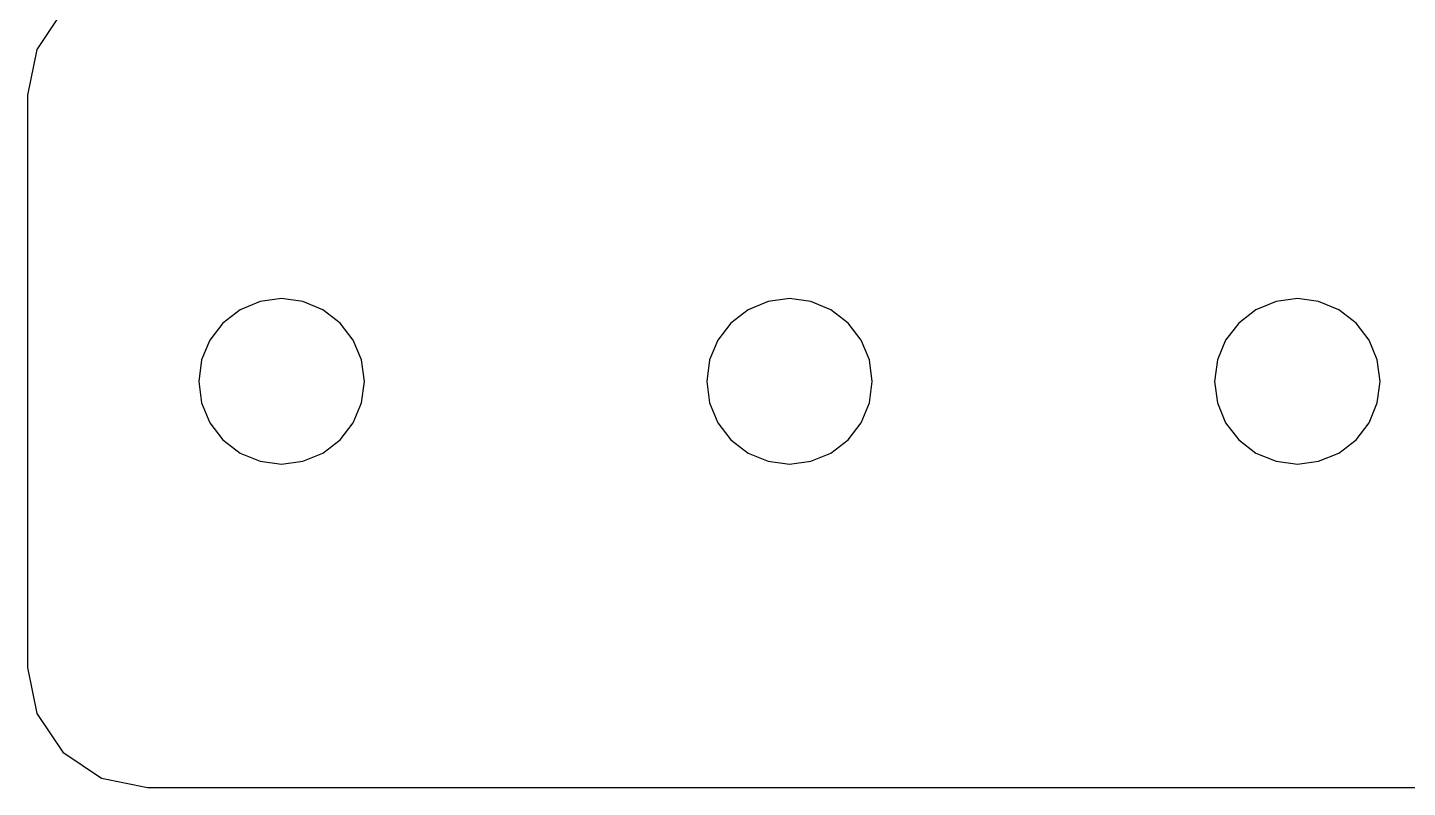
# Model space of a CAD drawing. Extents: x -257 to 298, y -311 to 343.
# Drawn here: x -115.15 to -78.34, y 13.85 to 34.13 of the extents above; entities that cross this region are included whole.
import ezdxf

# ---------------------------------------------------------------- set-up
doc = ezdxf.new("R2010")
doc.units = 0

msp = doc.modelspace()

# ---------------------------------------------------------------- linework, layer by layer
at = {"layer": 'Layer 1'}
for p, q in [((-114.209742, 34.589342), (-114.903415, 33.551187)), ((-114.209742, 34.589342), (-114.903415, 33.551187)), ((-114.209742, 34.589342), (-114.903415, 33.551187)), ((-114.209742, 34.589342), (-114.903415, 33.551187)), ((-114.209742, 34.589342), (-114.903415, 33.551187)), ((-114.209742, 34.589342), (-114.903415, 33.551187)), ((-114.209742, 34.589342), (-114.903415, 33.551187)), ((-114.903415, 33.551187), (-115.147, 32.3266)), ((-114.903415, 33.551187), (-115.147, 32.3266)), ((-114.903415, 33.551187), (-115.147, 32.3266)), ((-114.903415, 33.551187), (-115.147, 32.3266)), ((-114.903415, 33.551187), (-115.147, 32.3266)), ((-114.903415, 33.551187), (-115.147, 32.3266)), ((-114.903415, 33.551187), (-115.147, 32.3266)), ((-115.147, 32.3261), (-115.147, 17.0522)), ((-115.147, 32.3261), (-115.147, 17.0522)), ((-115.147, 32.3261), (-115.147, 17.0522)), ((-115.147, 32.3261), (-115.147, 17.0522)), ((-115.147, 32.3261), (-115.147, 17.0522)), ((-115.147, 32.3261), (-115.147, 17.0522)), ((-115.147, 32.3261), (-115.147, 17.0522)), ((-108.373, 26.8972), (-108.939862, 26.823246)), ((-108.373, 26.8972), (-108.939862, 26.823246)), ((-108.373, 26.8972), (-108.939862, 26.823246)), ((-108.373, 26.8972), (-108.939862, 26.823246)), ((-108.373, 26.8972), (-108.939862, 26.823246)), ((-108.373, 26.8972), (-108.939862, 26.823246)), ((-108.373, 26.8972), (-108.939862, 26.823246)), ((-107.806138, 26.823246), (-108.373, 26.8972)), ((-107.806138, 26.823246), (-108.373, 26.8972)), ((-107.806138, 26.823246), (-108.373, 26.8972)), ((-107.806138, 26.823246), (-108.373, 26.8972)), ((-107.806138, 26.823246), (-108.373, 26.8972)), ((-107.806138, 26.823246), (-108.373, 26.8972)), ((-107.806138, 26.823246), (-108.373, 26.8972)), ((-94.8266, 26.8972), (-95.393462, 26.823246)), ((-94.8266, 26.8972), (-95.393462, 26.823246)), ((-94.8266, 26.8972), (-95.393462, 26.823246)), ((-94.8266, 26.8972), (-95.393462, 26.823246)), ((-94.8266, 26.8972), (-95.393462, 26.823246)), ((-94.8266, 26.8972), (-95.393462, 26.823246)), ((-94.8266, 26.8972), (-95.393462, 26.823246)), ((-94.259738, 26.823246), (-94.8266, 26.8972)), ((-94.259738, 26.823246), (-94.8266, 26.8972)), ((-94.259738, 26.823246), (-94.8266, 26.8972)), ((-94.259738, 26.823246), (-94.8266, 26.8972)), ((-94.259738, 26.823246), (-94.8266, 26.8972)), ((-94.259738, 26.823246), (-94.8266, 26.8972)), ((-94.259738, 26.823246), (-94.8266, 26.8972)), ((-81.2799, 26.8972), (-81.846762, 26.823246)), ((-81.2799, 26.8972), (-81.846762, 26.823246)), ((-81.2799, 26.8972), (-81.846762, 26.823246)), ((-81.2799, 26.8972), (-81.846762, 26.823246)), ((-81.2799, 26.8972), (-81.846762, 26.823246)), ((-81.2799, 26.8972), (-81.846762, 26.823246)), ((-81.2799, 26.8972), (-81.846762, 26.823246)), ((-80.713038, 26.823246), (-81.2799, 26.8972)), ((-80.713038, 26.823246), (-81.2799, 26.8972)), ((-80.713038, 26.823246), (-81.2799, 26.8972)), ((-80.713038, 26.823246), (-81.2799, 26.8972)), ((-80.713038, 26.823246), (-81.2799, 26.8972)), ((-80.713038, 26.823246), (-81.2799, 26.8972)), ((-80.713038, 26.823246), (-81.2799, 26.8972)), ((-109.477, 26.601384), (-109.937707, 26.24714)), ((-109.477, 26.601384), (-109.937707, 26.24714)), ((-109.477, 26.601384), (-109.937707, 26.24714)), ((-109.477, 26.601384), (-109.937707, 26.24714)), ((-109.477, 26.601384), (-109.937707, 26.24714)), ((-109.477, 26.601384), (-109.937707, 26.24714)), ((-109.477, 26.601384), (-109.937707, 26.24714)), ((-108.939862, 26.823246), (-109.477, 26.601384)), ((-108.939862, 26.823246), (-109.477, 26.601384)), ((-108.939862, 26.823246), (-109.477, 26.601384)), ((-108.939862, 26.823246), (-109.477, 26.601384)), ((-108.939862, 26.823246), (-109.477, 26.601384)), ((-108.939862, 26.823246), (-109.477, 26.601384)), ((-108.939862, 26.823246), (-109.477, 26.601384)), ((-107.269, 26.601384), (-107.806138, 26.823246)), ((-107.269, 26.601384), (-107.806138, 26.823246)), ((-107.269, 26.601384), (-107.806138, 26.823246)), ((-107.269, 26.601384), (-107.806138, 26.823246)), ((-107.269, 26.601384), (-107.806138, 26.823246)), ((-107.269, 26.601384), (-107.806138, 26.823246)), ((-107.269, 26.601384), (-107.806138, 26.823246)), ((-106.808293, 26.24714), (-107.269, 26.601384)), ((-106.808293, 26.24714), (-107.269, 26.601384)), ((-106.808293, 26.24714), (-107.269, 26.601384)), ((-106.808293, 26.24714), (-107.269, 26.601384)), ((-106.808293, 26.24714), (-107.269, 26.601384)), ((-106.808293, 26.24714), (-107.269, 26.601384)), ((-106.808293, 26.24714), (-107.269, 26.601384)), ((-95.9306, 26.601384), (-96.391307, 26.24714)), ((-95.9306, 26.601384), (-96.391307, 26.24714)), ((-95.9306, 26.601384), (-96.391307, 26.24714)), ((-95.9306, 26.601384), (-96.391307, 26.24714)), ((-95.9306, 26.601384), (-96.391307, 26.24714)), ((-95.9306, 26.601384), (-96.391307, 26.24714)), ((-95.9306, 26.601384), (-96.391307, 26.24714)), ((-95.393462, 26.823246), (-95.9306, 26.601384)), ((-95.393462, 26.823246), (-95.9306, 26.601384)), ((-95.393462, 26.823246), (-95.9306, 26.601384)), ((-95.393462, 26.823246), (-95.9306, 26.601384)), ((-95.393462, 26.823246), (-95.9306, 26.601384)), ((-95.393462, 26.823246), (-95.9306, 26.601384)), ((-95.393462, 26.823246), (-95.9306, 26.601384)), ((-93.7226, 26.601384), (-94.259738, 26.823246)), ((-93.7226, 26.601384), (-94.259738, 26.823246)), ((-93.7226, 26.601384), (-94.259738, 26.823246)), ((-93.7226, 26.601384), (-94.259738, 26.823246)), ((-93.7226, 26.601384), (-94.259738, 26.823246)), ((-93.7226, 26.601384), (-94.259738, 26.823246)), ((-93.7226, 26.601384), (-94.259738, 26.823246)), ((-93.261893, 26.24714), (-93.7226, 26.601384)), ((-93.261893, 26.24714), (-93.7226, 26.601384)), ((-93.261893, 26.24714), (-93.7226, 26.601384)), ((-93.261893, 26.24714), (-93.7226, 26.601384)), ((-93.261893, 26.24714), (-93.7226, 26.601384)), ((-93.261893, 26.24714), (-93.7226, 26.601384)), ((-93.261893, 26.24714), (-93.7226, 26.601384)), ((-82.3839, 26.601384), (-82.844607, 26.24714)), ((-82.3839, 26.601384), (-82.844607, 26.24714)), ((-82.3839, 26.601384), (-82.844607, 26.24714)), ((-82.3839, 26.601384), (-82.844607, 26.24714)), ((-82.3839, 26.601384), (-82.844607, 26.24714)), ((-82.3839, 26.601384), (-82.844607, 26.24714)), ((-82.3839, 26.601384), (-82.844607, 26.24714)), ((-81.846762, 26.823246), (-82.3839, 26.601384)), ((-81.846762, 26.823246), (-82.3839, 26.601384)), ((-81.846762, 26.823246), (-82.3839, 26.601384)), ((-81.846762, 26.823246), (-82.3839, 26.601384)), ((-81.846762, 26.823246), (-82.3839, 26.601384)), ((-81.846762, 26.823246), (-82.3839, 26.601384)), ((-81.846762, 26.823246), (-82.3839, 26.601384)), ((-80.1759, 26.601384), (-80.713038, 26.823246)), ((-80.1759, 26.601384), (-80.713038, 26.823246)), ((-80.1759, 26.601384), (-80.713038, 26.823246)), ((-80.1759, 26.601384), (-80.713038, 26.823246)), ((-80.1759, 26.601384), (-80.713038, 26.823246)), ((-80.1759, 26.601384), (-80.713038, 26.823246)), ((-80.1759, 26.601384), (-80.713038, 26.823246)), ((-79.715193, 26.24714), (-80.1759, 26.601384)), ((-79.715193, 26.24714), (-80.1759, 26.601384)), ((-79.715193, 26.24714), (-80.1759, 26.601384)), ((-79.715193, 26.24714), (-80.1759, 26.601384)), ((-79.715193, 26.24714), (-80.1759, 26.601384)), ((-79.715193, 26.24714), (-80.1759, 26.601384)), ((-79.715193, 26.24714), (-80.1759, 26.601384)), ((-109.937707, 26.24714), (-110.285184, 25.7932)), ((-109.937707, 26.24714), (-110.285184, 25.7932)), ((-109.937707, 26.24714), (-110.285184, 25.7932)), ((-109.937707, 26.24714), (-110.285184, 25.7932)), ((-109.937707, 26.24714), (-110.285184, 25.7932)), ((-109.937707, 26.24714), (-110.285184, 25.7932)), ((-109.937707, 26.24714), (-110.285184, 25.7932)), ((-106.460816, 25.7932), (-106.808293, 26.24714)), ((-106.460816, 25.7932), (-106.808293, 26.24714)), ((-106.460816, 25.7932), (-106.808293, 26.24714)), ((-106.460816, 25.7932), (-106.808293, 26.24714)), ((-106.460816, 25.7932), (-106.808293, 26.24714)), ((-106.460816, 25.7932), (-106.808293, 26.24714)), ((-106.460816, 25.7932), (-106.808293, 26.24714)), ((-96.391307, 26.24714), (-96.738784, 25.7932)), ((-96.391307, 26.24714), (-96.738784, 25.7932)), ((-96.391307, 26.24714), (-96.738784, 25.7932)), ((-96.391307, 26.24714), (-96.738784, 25.7932)), ((-96.391307, 26.24714), (-96.738784, 25.7932)), ((-96.391307, 26.24714), (-96.738784, 25.7932)), ((-96.391307, 26.24714), (-96.738784, 25.7932)), ((-92.914416, 25.7932), (-93.261893, 26.24714)), ((-92.914416, 25.7932), (-93.261893, 26.24714)), ((-92.914416, 25.7932), (-93.261893, 26.24714)), ((-92.914416, 25.7932), (-93.261893, 26.24714)), ((-92.914416, 25.7932), (-93.261893, 26.24714)), ((-92.914416, 25.7932), (-93.261893, 26.24714)), ((-92.914416, 25.7932), (-93.261893, 26.24714)), ((-82.844607, 26.24714), (-83.192084, 25.7932)), ((-82.844607, 26.24714), (-83.192084, 25.7932)), ((-82.844607, 26.24714), (-83.192084, 25.7932)), ((-82.844607, 26.24714), (-83.192084, 25.7932)), ((-82.844607, 26.24714), (-83.192084, 25.7932)), ((-82.844607, 26.24714), (-83.192084, 25.7932)), ((-82.844607, 26.24714), (-83.192084, 25.7932)), ((-79.367716, 25.7932), (-79.715193, 26.24714)), ((-79.367716, 25.7932), (-79.715193, 26.24714)), ((-79.367716, 25.7932), (-79.715193, 26.24714)), ((-79.367716, 25.7932), (-79.715193, 26.24714)), ((-79.367716, 25.7932), (-79.715193, 26.24714)), ((-79.367716, 25.7932), (-79.715193, 26.24714)), ((-79.367716, 25.7932), (-79.715193, 26.24714)), ((-110.285184, 25.7932), (-110.504569, 25.265306)), ((-110.285184, 25.7932), (-110.504569, 25.265306)), ((-110.285184, 25.7932), (-110.504569, 25.265306)), ((-110.285184, 25.7932), (-110.504569, 25.265306)), ((-110.285184, 25.7932), (-110.504569, 25.265306)), ((-110.285184, 25.7932), (-110.504569, 25.265306)), ((-110.285184, 25.7932), (-110.504569, 25.265306)), ((-106.241431, 25.265306), (-106.460816, 25.7932)), ((-106.241431, 25.265306), (-106.460816, 25.7932)), ((-106.241431, 25.265306), (-106.460816, 25.7932)), ((-106.241431, 25.265306), (-106.460816, 25.7932)), ((-106.241431, 25.265306), (-106.460816, 25.7932)), ((-106.241431, 25.265306), (-106.460816, 25.7932)), ((-106.241431, 25.265306), (-106.460816, 25.7932)), ((-96.738784, 25.7932), (-96.958169, 25.265306)), ((-96.738784, 25.7932), (-96.958169, 25.265306)), ((-96.738784, 25.7932), (-96.958169, 25.265306)), ((-96.738784, 25.7932), (-96.958169, 25.265306)), ((-96.738784, 25.7932), (-96.958169, 25.265306)), ((-96.738784, 25.7932), (-96.958169, 25.265306)), ((-96.738784, 25.7932), (-96.958169, 25.265306)), ((-92.695031, 25.265306), (-92.914416, 25.7932)), ((-92.695031, 25.265306), (-92.914416, 25.7932)), ((-92.695031, 25.265306), (-92.914416, 25.7932)), ((-92.695031, 25.265306), (-92.914416, 25.7932)), ((-92.695031, 25.265306), (-92.914416, 25.7932)), ((-92.695031, 25.265306), (-92.914416, 25.7932)), ((-92.695031, 25.265306), (-92.914416, 25.7932)), ((-83.192084, 25.7932), (-83.411469, 25.265306)), ((-83.192084, 25.7932), (-83.411469, 25.265306)), ((-83.192084, 25.7932), (-83.411469, 25.265306)), ((-83.192084, 25.7932), (-83.411469, 25.265306)), ((-83.192084, 25.7932), (-83.411469, 25.265306)), ((-83.192084, 25.7932), (-83.411469, 25.265306)), ((-83.192084, 25.7932), (-83.411469, 25.265306)), ((-79.148331, 25.265306), (-79.367716, 25.7932)), ((-79.148331, 25.265306), (-79.367716, 25.7932)), ((-79.148331, 25.265306), (-79.367716, 25.7932)), ((-79.148331, 25.265306), (-79.367716, 25.7932)), ((-79.148331, 25.265306), (-79.367716, 25.7932)), ((-79.148331, 25.265306), (-79.367716, 25.7932)), ((-79.148331, 25.265306), (-79.367716, 25.7932)), ((-110.504569, 25.265306), (-110.581, 24.6892)), ((-110.504569, 25.265306), (-110.581, 24.6892)), ((-110.504569, 25.265306), (-110.581, 24.6892)), ((-110.504569, 25.265306), (-110.581, 24.6892)), ((-110.504569, 25.265306), (-110.581, 24.6892)), ((-110.504569, 25.265306), (-110.581, 24.6892)), ((-110.504569, 25.265306), (-110.581, 24.6892)), ((-106.165, 24.6892), (-106.241431, 25.265306)), ((-106.165, 24.6892), (-106.241431, 25.265306)), ((-106.165, 24.6892), (-106.241431, 25.265306)), ((-106.165, 24.6892), (-106.241431, 25.265306)), ((-106.165, 24.6892), (-106.241431, 25.265306)), ((-106.165, 24.6892), (-106.241431, 25.265306)), ((-106.165, 24.6892), (-106.241431, 25.265306)), ((-96.958169, 25.265306), (-97.0346, 24.6892)), ((-96.958169, 25.265306), (-97.0346, 24.6892)), ((-96.958169, 25.265306), (-97.0346, 24.6892)), ((-96.958169, 25.265306), (-97.0346, 24.6892)), ((-96.958169, 25.265306), (-97.0346, 24.6892)), ((-96.958169, 25.265306), (-97.0346, 24.6892)), ((-96.958169, 25.265306), (-97.0346, 24.6892)), ((-92.6186, 24.6892), (-92.695031, 25.265306)), ((-92.6186, 24.6892), (-92.695031, 25.265306)), ((-92.6186, 24.6892), (-92.695031, 25.265306)), ((-92.6186, 24.6892), (-92.695031, 25.265306)), ((-92.6186, 24.6892), (-92.695031, 25.265306)), ((-92.6186, 24.6892), (-92.695031, 25.265306)), ((-92.6186, 24.6892), (-92.695031, 25.265306)), ((-83.411469, 25.265306), (-83.4879, 24.6892)), ((-83.411469, 25.265306), (-83.4879, 24.6892)), ((-83.411469, 25.265306), (-83.4879, 24.6892)), ((-83.411469, 25.265306), (-83.4879, 24.6892)), ((-83.411469, 25.265306), (-83.4879, 24.6892)), ((-83.411469, 25.265306), (-83.4879, 24.6892)), ((-83.411469, 25.265306), (-83.4879, 24.6892)), ((-79.0719, 24.6892), (-79.148331, 25.265306)), ((-79.0719, 24.6892), (-79.148331, 25.265306)), ((-79.0719, 24.6892), (-79.148331, 25.265306)), ((-79.0719, 24.6892), (-79.148331, 25.265306)), ((-79.0719, 24.6892), (-79.148331, 25.265306)), ((-79.0719, 24.6892), (-79.148331, 25.265306)), ((-79.0719, 24.6892), (-79.148331, 25.265306)), ((-110.581, 24.6892), (-110.504569, 24.113094)), ((-110.581, 24.6892), (-110.504569, 24.113094)), ((-110.581, 24.6892), (-110.504569, 24.113094)), ((-110.581, 24.6892), (-110.504569, 24.113094)), ((-110.581, 24.6892), (-110.504569, 24.113094)), ((-110.581, 24.6892), (-110.504569, 24.113094)), ((-110.581, 24.6892), (-110.504569, 24.113094)), ((-106.241431, 24.113094), (-106.165, 24.6892)), ((-106.241431, 24.113094), (-106.165, 24.6892)), ((-106.241431, 24.113094), (-106.165, 24.6892)), ((-106.241431, 24.113094), (-106.165, 24.6892)), ((-106.241431, 24.113094), (-106.165, 24.6892)), ((-106.241431, 24.113094), (-106.165, 24.6892)), ((-106.241431, 24.113094), (-106.165, 24.6892)), ((-106.165, 24.6892), (-106.165, 24.6892)), ((-106.165, 24.6892), (-106.165, 24.6892)), ((-106.165, 24.6892), (-106.165, 24.6892)), ((-106.165, 24.6892), (-106.165, 24.6892)), ((-106.165, 24.6892), (-106.165, 24.6892)), ((-106.165, 24.6892), (-106.165, 24.6892)), ((-106.165, 24.6892), (-106.165, 24.6892)), ((-97.0346, 24.6892), (-96.958169, 24.113094)), ((-97.0346, 24.6892), (-96.958169, 24.113094)), ((-97.0346, 24.6892), (-96.958169, 24.113094)), ((-97.0346, 24.6892), (-96.958169, 24.113094)), ((-97.0346, 24.6892), (-96.958169, 24.113094)), ((-97.0346, 24.6892), (-96.958169, 24.113094)), ((-97.0346, 24.6892), (-96.958169, 24.113094)), ((-92.695031, 24.113094), (-92.6186, 24.6892)), ((-92.695031, 24.113094), (-92.6186, 24.6892)), ((-92.695031, 24.113094), (-92.6186, 24.6892)), ((-92.695031, 24.113094), (-92.6186, 24.6892)), ((-92.695031, 24.113094), (-92.6186, 24.6892)), ((-92.695031, 24.113094), (-92.6186, 24.6892)), ((-92.695031, 24.113094), (-92.6186, 24.6892)), ((-92.6186, 24.6892), (-92.6186, 24.6892)), ((-92.6186, 24.6892), (-92.6186, 24.6892)), ((-92.6186, 24.6892), (-92.6186, 24.6892)), ((-92.6186, 24.6892), (-92.6186, 24.6892)), ((-92.6186, 24.6892), (-92.6186, 24.6892)), ((-92.6186, 24.6892), (-92.6186, 24.6892)), ((-92.6186, 24.6892), (-92.6186, 24.6892)), ((-83.4879, 24.6892), (-83.411469, 24.113094)), ((-83.4879, 24.6892), (-83.411469, 24.113094)), ((-83.4879, 24.6892), (-83.411469, 24.113094)), ((-83.4879, 24.6892), (-83.411469, 24.113094)), ((-83.4879, 24.6892), (-83.411469, 24.113094)), ((-83.4879, 24.6892), (-83.411469, 24.113094)), ((-83.4879, 24.6892), (-83.411469, 24.113094)), ((-79.148331, 24.113094), (-79.0719, 24.6892)), ((-79.148331, 24.113094), (-79.0719, 24.6892)), ((-79.148331, 24.113094), (-79.0719, 24.6892)), ((-79.148331, 24.113094), (-79.0719, 24.6892)), ((-79.148331, 24.113094), (-79.0719, 24.6892)), ((-79.148331, 24.113094), (-79.0719, 24.6892)), ((-79.148331, 24.113094), (-79.0719, 24.6892)), ((-79.0719, 24.6892), (-79.0719, 24.6892)), ((-79.0719, 24.6892), (-79.0719, 24.6892)), ((-79.0719, 24.6892), (-79.0719, 24.6892)), ((-79.0719, 24.6892), (-79.0719, 24.6892)), ((-79.0719, 24.6892), (-79.0719, 24.6892)), ((-79.0719, 24.6892), (-79.0719, 24.6892)), ((-79.0719, 24.6892), (-79.0719, 24.6892)), ((-110.504569, 24.113094), (-110.285184, 23.5852)), ((-110.504569, 24.113094), (-110.285184, 23.5852)), ((-110.504569, 24.113094), (-110.285184, 23.5852)), ((-110.504569, 24.113094), (-110.285184, 23.5852)), ((-110.504569, 24.113094), (-110.285184, 23.5852)), ((-110.504569, 24.113094), (-110.285184, 23.5852)), ((-110.504569, 24.113094), (-110.285184, 23.5852)), ((-106.460816, 23.5852), (-106.241431, 24.113094)), ((-106.460816, 23.5852), (-106.241431, 24.113094)), ((-106.460816, 23.5852), (-106.241431, 24.113094)), ((-106.460816, 23.5852), (-106.241431, 24.113094)), ((-106.460816, 23.5852), (-106.241431, 24.113094)), ((-106.460816, 23.5852), (-106.241431, 24.113094)), ((-106.460816, 23.5852), (-106.241431, 24.113094)), ((-96.958169, 24.113094), (-96.738784, 23.5852)), ((-96.958169, 24.113094), (-96.738784, 23.5852)), ((-96.958169, 24.113094), (-96.738784, 23.5852)), ((-96.958169, 24.113094), (-96.738784, 23.5852)), ((-96.958169, 24.113094), (-96.738784, 23.5852)), ((-96.958169, 24.113094), (-96.738784, 23.5852)), ((-96.958169, 24.113094), (-96.738784, 23.5852)), ((-92.914416, 23.5852), (-92.695031, 24.113094)), ((-92.914416, 23.5852), (-92.695031, 24.113094)), ((-92.914416, 23.5852), (-92.695031, 24.113094)), ((-92.914416, 23.5852), (-92.695031, 24.113094)), ((-92.914416, 23.5852), (-92.695031, 24.113094)), ((-92.914416, 23.5852), (-92.695031, 24.113094)), ((-92.914416, 23.5852), (-92.695031, 24.113094)), ((-83.411469, 24.113094), (-83.192084, 23.5852)), ((-83.411469, 24.113094), (-83.192084, 23.5852)), ((-83.411469, 24.113094), (-83.192084, 23.5852)), ((-83.411469, 24.113094), (-83.192084, 23.5852)), ((-83.411469, 24.113094), (-83.192084, 23.5852)), ((-83.411469, 24.113094), (-83.192084, 23.5852)), ((-83.411469, 24.113094), (-83.192084, 23.5852)), ((-79.367716, 23.5852), (-79.148331, 24.113094)), ((-79.367716, 23.5852), (-79.148331, 24.113094)), ((-79.367716, 23.5852), (-79.148331, 24.113094)), ((-79.367716, 23.5852), (-79.148331, 24.113094)), ((-79.367716, 23.5852), (-79.148331, 24.113094)), ((-79.367716, 23.5852), (-79.148331, 24.113094)), ((-79.367716, 23.5852), (-79.148331, 24.113094)), ((-110.285184, 23.5852), (-109.937707, 23.13126)), ((-110.285184, 23.5852), (-109.937707, 23.13126)), ((-110.285184, 23.5852), (-109.937707, 23.13126)), ((-110.285184, 23.5852), (-109.937707, 23.13126)), ((-110.285184, 23.5852), (-109.937707, 23.13126)), ((-110.285184, 23.5852), (-109.937707, 23.13126)), ((-110.285184, 23.5852), (-109.937707, 23.13126)), ((-106.808293, 23.13126), (-106.460816, 23.5852)), ((-106.808293, 23.13126), (-106.460816, 23.5852)), ((-106.808293, 23.13126), (-106.460816, 23.5852)), ((-106.808293, 23.13126), (-106.460816, 23.5852)), ((-106.808293, 23.13126), (-106.460816, 23.5852)), ((-106.808293, 23.13126), (-106.460816, 23.5852)), ((-106.808293, 23.13126), (-106.460816, 23.5852)), ((-96.738784, 23.5852), (-96.391307, 23.13126)), ((-96.738784, 23.5852), (-96.391307, 23.13126)), ((-96.738784, 23.5852), (-96.391307, 23.13126)), ((-96.738784, 23.5852), (-96.391307, 23.13126)), ((-96.738784, 23.5852), (-96.391307, 23.13126)), ((-96.738784, 23.5852), (-96.391307, 23.13126)), ((-96.738784, 23.5852), (-96.391307, 23.13126)), ((-93.261893, 23.13126), (-92.914416, 23.5852)), ((-93.261893, 23.13126), (-92.914416, 23.5852)), ((-93.261893, 23.13126), (-92.914416, 23.5852)), ((-93.261893, 23.13126), (-92.914416, 23.5852)), ((-93.261893, 23.13126), (-92.914416, 23.5852)), ((-93.261893, 23.13126), (-92.914416, 23.5852)), ((-93.261893, 23.13126), (-92.914416, 23.5852)), ((-83.192084, 23.5852), (-82.844607, 23.13126)), ((-83.192084, 23.5852), (-82.844607, 23.13126)), ((-83.192084, 23.5852), (-82.844607, 23.13126)), ((-83.192084, 23.5852), (-82.844607, 23.13126)), ((-83.192084, 23.5852), (-82.844607, 23.13126)), ((-83.192084, 23.5852), (-82.844607, 23.13126)), ((-83.192084, 23.5852), (-82.844607, 23.13126)), ((-79.715193, 23.13126), (-79.367716, 23.5852)), ((-79.715193, 23.13126), (-79.367716, 23.5852)), ((-79.715193, 23.13126), (-79.367716, 23.5852)), ((-79.715193, 23.13126), (-79.367716, 23.5852)), ((-79.715193, 23.13126), (-79.367716, 23.5852)), ((-79.715193, 23.13126), (-79.367716, 23.5852)), ((-79.715193, 23.13126), (-79.367716, 23.5852)), ((-109.937707, 23.13126), (-109.477, 22.777016)), ((-109.937707, 23.13126), (-109.477, 22.777016)), ((-109.937707, 23.13126), (-109.477, 22.777016)), ((-109.937707, 23.13126), (-109.477, 22.777016)), ((-109.937707, 23.13126), (-109.477, 22.777016)), ((-109.937707, 23.13126), (-109.477, 22.777016)), ((-109.937707, 23.13126), (-109.477, 22.777016)), ((-107.269, 22.777016), (-106.808293, 23.13126)), ((-107.269, 22.777016), (-106.808293, 23.13126)), ((-107.269, 22.777016), (-106.808293, 23.13126)), ((-107.269, 22.777016), (-106.808293, 23.13126)), ((-107.269, 22.777016), (-106.808293, 23.13126)), ((-107.269, 22.777016), (-106.808293, 23.13126)), ((-107.269, 22.777016), (-106.808293, 23.13126)), ((-96.391307, 23.13126), (-95.9306, 22.777016)), ((-96.391307, 23.13126), (-95.9306, 22.777016)), ((-96.391307, 23.13126), (-95.9306, 22.777016)), ((-96.391307, 23.13126), (-95.9306, 22.777016)), ((-96.391307, 23.13126), (-95.9306, 22.777016)), ((-96.391307, 23.13126), (-95.9306, 22.777016)), ((-96.391307, 23.13126), (-95.9306, 22.777016)), ((-93.7226, 22.777016), (-93.261893, 23.13126)), ((-93.7226, 22.777016), (-93.261893, 23.13126)), ((-93.7226, 22.777016), (-93.261893, 23.13126)), ((-93.7226, 22.777016), (-93.261893, 23.13126)), ((-93.7226, 22.777016), (-93.261893, 23.13126)), ((-93.7226, 22.777016), (-93.261893, 23.13126)), ((-93.7226, 22.777016), (-93.261893, 23.13126)), ((-82.844607, 23.13126), (-82.3839, 22.777016)), ((-82.844607, 23.13126), (-82.3839, 22.777016)), ((-82.844607, 23.13126), (-82.3839, 22.777016)), ((-82.844607, 23.13126), (-82.3839, 22.777016)), ((-82.844607, 23.13126), (-82.3839, 22.777016)), ((-82.844607, 23.13126), (-82.3839, 22.777016)), ((-82.844607, 23.13126), (-82.3839, 22.777016)), ((-80.1759, 22.777016), (-79.715193, 23.13126)), ((-80.1759, 22.777016), (-79.715193, 23.13126)), ((-80.1759, 22.777016), (-79.715193, 23.13126)), ((-80.1759, 22.777016), (-79.715193, 23.13126)), ((-80.1759, 22.777016), (-79.715193, 23.13126)), ((-80.1759, 22.777016), (-79.715193, 23.13126)), ((-80.1759, 22.777016), (-79.715193, 23.13126)), ((-109.477, 22.777016), (-108.939862, 22.555154)), ((-109.477, 22.777016), (-108.939862, 22.555154)), ((-109.477, 22.777016), (-108.939862, 22.555154)), ((-109.477, 22.777016), (-108.939862, 22.555154)), ((-109.477, 22.777016), (-108.939862, 22.555154)), ((-109.477, 22.777016), (-108.939862, 22.555154)), ((-109.477, 22.777016), (-108.939862, 22.555154)), ((-108.939862, 22.555154), (-108.373, 22.4812)), ((-108.939862, 22.555154), (-108.373, 22.4812)), ((-108.939862, 22.555154), (-108.373, 22.4812)), ((-108.939862, 22.555154), (-108.373, 22.4812)), ((-108.939862, 22.555154), (-108.373, 22.4812)), ((-108.939862, 22.555154), (-108.373, 22.4812)), ((-108.939862, 22.555154), (-108.373, 22.4812)), ((-108.373, 22.4812), (-107.806138, 22.555154)), ((-108.373, 22.4812), (-107.806138, 22.555154)), ((-108.373, 22.4812), (-107.806138, 22.555154)), ((-108.373, 22.4812), (-107.806138, 22.555154)), ((-108.373, 22.4812), (-107.806138, 22.555154)), ((-108.373, 22.4812), (-107.806138, 22.555154)), ((-108.373, 22.4812), (-107.806138, 22.555154)), ((-107.806138, 22.555154), (-107.269, 22.777016)), ((-107.806138, 22.555154), (-107.269, 22.777016)), ((-107.806138, 22.555154), (-107.269, 22.777016)), ((-107.806138, 22.555154), (-107.269, 22.777016)), ((-107.806138, 22.555154), (-107.269, 22.777016)), ((-107.806138, 22.555154), (-107.269, 22.777016)), ((-107.806138, 22.555154), (-107.269, 22.777016)), ((-95.9306, 22.777016), (-95.393462, 22.555154)), ((-95.9306, 22.777016), (-95.393462, 22.555154)), ((-95.9306, 22.777016), (-95.393462, 22.555154)), ((-95.9306, 22.777016), (-95.393462, 22.555154)), ((-95.9306, 22.777016), (-95.393462, 22.555154)), ((-95.9306, 22.777016), (-95.393462, 22.555154)), ((-95.9306, 22.777016), (-95.393462, 22.555154)), ((-95.393462, 22.555154), (-94.8266, 22.4812)), ((-95.393462, 22.555154), (-94.8266, 22.4812)), ((-95.393462, 22.555154), (-94.8266, 22.4812)), ((-95.393462, 22.555154), (-94.8266, 22.4812)), ((-95.393462, 22.555154), (-94.8266, 22.4812)), ((-95.393462, 22.555154), (-94.8266, 22.4812)), ((-95.393462, 22.555154), (-94.8266, 22.4812)), ((-94.8266, 22.4812), (-94.259738, 22.555154)), ((-94.8266, 22.4812), (-94.259738, 22.555154)), ((-94.8266, 22.4812), (-94.259738, 22.555154)), ((-94.8266, 22.4812), (-94.259738, 22.555154)), ((-94.8266, 22.4812), (-94.259738, 22.555154)), ((-94.8266, 22.4812), (-94.259738, 22.555154)), ((-94.8266, 22.4812), (-94.259738, 22.555154)), ((-94.259738, 22.555154), (-93.7226, 22.777016)), ((-94.259738, 22.555154), (-93.7226, 22.777016)), ((-94.259738, 22.555154), (-93.7226, 22.777016)), ((-94.259738, 22.555154), (-93.7226, 22.777016)), ((-94.259738, 22.555154), (-93.7226, 22.777016)), ((-94.259738, 22.555154), (-93.7226, 22.777016)), ((-94.259738, 22.555154), (-93.7226, 22.777016)), ((-82.3839, 22.777016), (-81.846762, 22.555154)), ((-82.3839, 22.777016), (-81.846762, 22.555154)), ((-82.3839, 22.777016), (-81.846762, 22.555154)), ((-82.3839, 22.777016), (-81.846762, 22.555154)), ((-82.3839, 22.777016), (-81.846762, 22.555154)), ((-82.3839, 22.777016), (-81.846762, 22.555154)), ((-82.3839, 22.777016), (-81.846762, 22.555154)), ((-81.846762, 22.555154), (-81.2799, 22.4812)), ((-81.846762, 22.555154), (-81.2799, 22.4812)), ((-81.846762, 22.555154), (-81.2799, 22.4812)), ((-81.846762, 22.555154), (-81.2799, 22.4812)), ((-81.846762, 22.555154), (-81.2799, 22.4812)), ((-81.846762, 22.555154), (-81.2799, 22.4812)), ((-81.846762, 22.555154), (-81.2799, 22.4812)), ((-81.2799, 22.4812), (-80.713038, 22.555154)), ((-81.2799, 22.4812), (-80.713038, 22.555154)), ((-81.2799, 22.4812), (-80.713038, 22.555154)), ((-81.2799, 22.4812), (-80.713038, 22.555154)), ((-81.2799, 22.4812), (-80.713038, 22.555154)), ((-81.2799, 22.4812), (-80.713038, 22.555154)), ((-81.2799, 22.4812), (-80.713038, 22.555154)), ((-80.713038, 22.555154), (-80.1759, 22.777016)), ((-80.713038, 22.555154), (-80.1759, 22.777016)), ((-80.713038, 22.555154), (-80.1759, 22.777016)), ((-80.713038, 22.555154), (-80.1759, 22.777016)), ((-80.713038, 22.555154), (-80.1759, 22.777016)), ((-80.713038, 22.555154), (-80.1759, 22.777016)), ((-80.713038, 22.555154), (-80.1759, 22.777016)), ((-115.147, 17.0519), (-114.903415, 15.827313)), ((-115.147, 17.0519), (-114.903415, 15.827313)), ((-115.147, 17.0519), (-114.903415, 15.827313)), ((-115.147, 17.0519), (-114.903415, 15.827313)), ((-115.147, 17.0519), (-114.903415, 15.827313)), ((-115.147, 17.0519), (-114.903415, 15.827313)), ((-115.147, 17.0519), (-114.903415, 15.827313)), ((-114.903415, 15.827313), (-114.209742, 14.789158)), ((-114.903415, 15.827313), (-114.209742, 14.789158)), ((-114.903415, 15.827313), (-114.209742, 14.789158)), ((-114.903415, 15.827313), (-114.209742, 14.789158)), ((-114.903415, 15.827313), (-114.209742, 14.789158)), ((-114.903415, 15.827313), (-114.209742, 14.789158)), ((-114.903415, 15.827313), (-114.209742, 14.789158)), ((-114.209742, 14.789158), (-113.171587, 14.095485)), ((-114.209742, 14.789158), (-113.171587, 14.095485)), ((-114.209742, 14.789158), (-113.171587, 14.095485)), ((-114.209742, 14.789158), (-113.171587, 14.095485)), ((-114.209742, 14.789158), (-113.171587, 14.095485)), ((-114.209742, 14.789158), (-113.171587, 14.095485)), ((-114.209742, 14.789158), (-113.171587, 14.095485)), ((-113.171587, 14.095485), (-111.947, 13.8519)), ((-113.171587, 14.095485), (-111.947, 13.8519)), ((-113.171587, 14.095485), (-111.947, 13.8519)), ((-113.171587, 14.095485), (-111.947, 13.8519)), ((-113.171587, 14.095485), (-111.947, 13.8519)), ((-113.171587, 14.095485), (-111.947, 13.8519)), ((-113.171587, 14.095485), (-111.947, 13.8519)), ((-111.946, 13.8518), (111.946, 13.8518)), ((-111.946, 13.8518), (111.946, 13.8518)), ((-111.946, 13.8518), (111.946, 13.8518)), ((-111.946, 13.8518), (111.946, 13.8518)), ((-111.946, 13.8518), (111.946, 13.8518)), ((-111.946, 13.8518), (111.946, 13.8518)), ((-111.946, 13.8518), (111.946, 13.8518))]:
    msp.add_line(p, q, dxfattribs=at)

doc.saveas('drawing.dxf')
